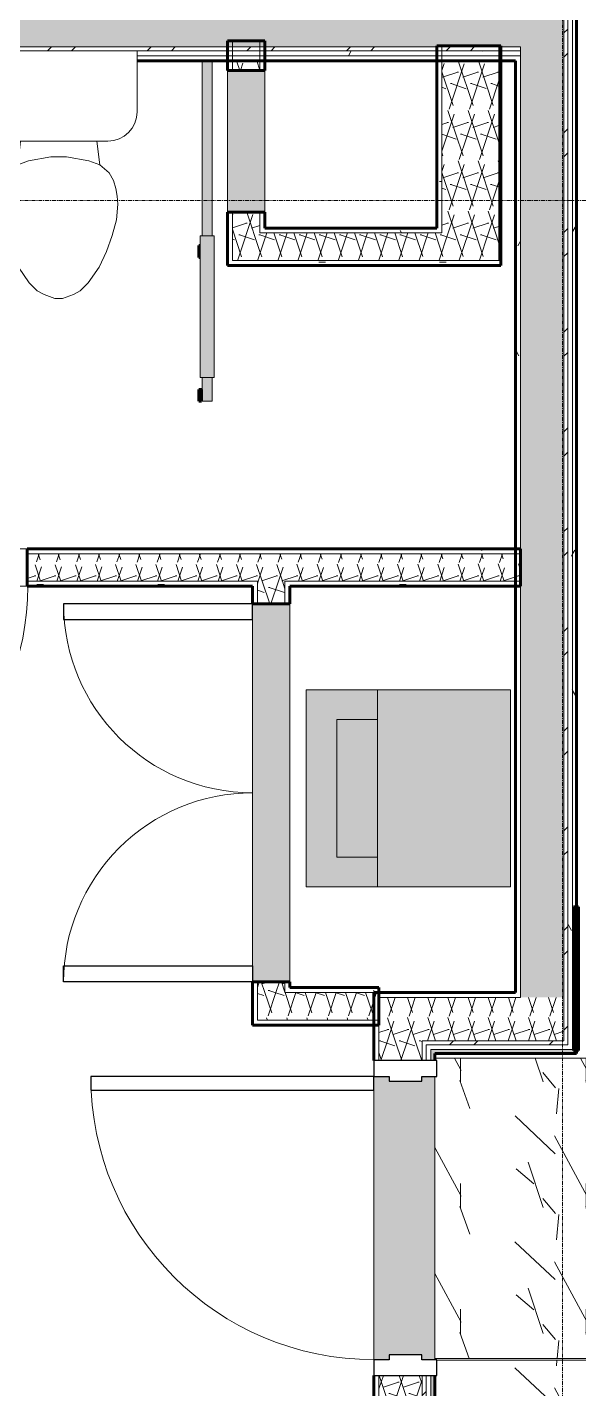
# Model space of a CAD drawing. Header units: inches. Extents: x -4169 to -1846, y 9706 to 12377.
# Drawn here: x -3549.4 to -3479.3, y 10665.2 to 10838.2 of the extents above; entities that cross this region are included whole.
import ezdxf

# ---------------------------------------------------------------- set-up
doc = ezdxf.new("R2010")
doc.units = ezdxf.units.IN
doc.header["$MEASUREMENT"] = 0
doc.linetypes.add('Grid Line 1_2_', pattern=[0.875, 0.5, -0.125, 0.125, -0.125])
for name, color, linetype, lineweight in [('0-1', 7, 'Continuous', 5), ('0-2', 50, 'Continuous', 18), ('A-CLNG', 13, 'Continuous', 18), ('A-CLNG-PATT-1', 252, 'Continuous', 18), ('A-DOOR', 31, 'Continuous', 18), ('A-DOOR-1', 250, 'Continuous', 9), ('A-DOOR-2', 90, 'Continuous', 30), ('A-DOOR-3', 135, 'Continuous', 18), ('A-DOOR-4', 50, 'Continuous', 18), ('A-DOOR-5', 10, 'Continuous', 60), ('A-DOOR-6', 31, 'Continuous', 30), ('A-DOOR-7', 31, 'Continuous', 9), ('A-DOOR-FRAM', 31, 'Continuous', 30), ('A-WALL', 113, 'Continuous', 18), ('A-WALL-1', 8, 'Continuous', 5), ('A-WALL-3', 252, 'Continuous', 18), ('A-WALL-4', 10, 'Continuous', 60), ('A-WALL-5', 50, 'Continuous', 18), ('A-WALL-PATT-1', 250, 'Continuous', 9), ('A-WALL-PATT-2', 253, 'Continuous', 9), ('A-WALL-PATT-4', 111, 'Continuous', 9), ('I-WALL', 2, 'Continuous', 18), ('I-WALL-2', 2, 'Continuous', 5), ('I-WALL-3', 2, 'Continuous', 60), ('P-SANR-FIXT-2', 250, 'Continuous', 9), ('P-SANR-FIXT-3', 55, 'Continuous', 9), ('S-GRID-1', 1, 'Grid Line 1_2_', 9)]:
    doc.layers.add(name, color=color, linetype=linetype, lineweight=lineweight)
pattern_1 = [(0, (0, 0), (20.48, 5.12), [0.845, -14.515, 0.845, -14.515, -81.92]), (0, (0, 0), (20.48, 5.12), [-30.72, 0.845, -29.875, 0.845, -14.515, -35.84]), (0, (0, 0), (20.48, 5.12), [-76.8, 0.845, -9.395, 0.845, -24.755]), (120, (7.68, 2.56), (-14.67405, 15.1762003), [0.845, -14.515, 0.845, -14.515, -81.92]), (120, (7.68, 2.56), (-14.67405, 15.1762003), [-30.72, 0.845, -29.875, 0.845, -14.515, -35.84]), (120, (7.68, 2.56), (-14.67405, 15.1762003), [-76.8, 0.845, -9.395, 0.845, -24.755]), (240, (10.24, 12.8), (-5.80595, -20.2962003), [0.845, -14.515, 0.845, -14.515, -81.92]), (240, (10.24, 12.8), (-5.80595, -20.2962003), [-30.72, 0.845, -29.875, 0.845, -14.515, -35.84]), (240, (10.24, 12.8), (-5.80595, -20.2962003), [-76.8, 0.845, -9.395, 0.845, -24.755])]
pattern_2 = [(161.57, (0.32, 0.32), (-2.560496185, -0.000537386), [0, -18.214, 2.022, 0]), (18.43, (-0.32, 0.32), (-2.560496185, 0.000537386), [0, -18.214, 2.022, 0]), (108.43, (0.32, 0.32), (1.27922091, -6.400876726), [6.07, -14.166]), (71.57, (-0.32, 0.32), (1.27922091, 6.400876726), [6.07, -14.166])]
pattern_3 = [(45, (0, 0), (-6.335677, 6.335677), []), (45, (0, 9.6), (-6.335677, 6.335677), [])]

# ---------------------------------------------------------------- blocks, each defined once
blk = doc.blocks.new('SWING - SINGLE - FLUSH - 2-10 x 6-8 - PRIVACY-2632541-ENLARGED RCP - 2ND FLOOR PLAN')
at = {"layer": 'A-DOOR-1'}
blk.add_arc((17, 2.37), 34.07, 93.3657, 180, dxfattribs=at)
at = {"layer": 'A-DOOR-2'}
for p, q in [((15, 2.37), (15, 36.38)), ((17, 36.38), (15, 36.38)), ((17, 2.37), (17, 36.38)), ((17, 2.37), (15, 2.37))]:
    blk.add_line(p, q, dxfattribs=at)
blk = doc.blocks.new('Stacked Washer and Dryer - 26_x25_ - Private-1372850-ENLARGED RCP - 2ND FLOOR PLAN')
at = {"layer": 'P-SANR-FIXT-3'}
blk.add_hatch(color=256, dxfattribs=at).paths.add_polyline_path([(10.03, 12.5), (0, 12.5), (0, -12.5), (26, -12.5), (26, 12.5), (11.25, 12.5)], flags=0)
at = {"layer": 'P-SANR-FIXT-2'}
for p, q in [((26, 12.5), (0, 12.5)), ((0, -12.5), (0, 12.5)), ((16.91, -12.5), (16.91, 12.5)), ((26, 12.5), (26, -12.5)), ((22.09, 8.75), (16.91, 8.75)), ((22.09, -8.75), (22.09, 8.75)), ((16.91, -8.75), (22.09, -8.75)), ((0, -12.5), (26, -12.5))]:
    blk.add_line(p, q, dxfattribs=at)
blk = doc.blocks.new('SWING - DOUBLE - FLUSH - 4-0 x 6-8 - DUMMY-2639957-ENLARGED RCP - 2ND FLOOR PLAN')
at = {"layer": 'A-DOOR-1'}
for centre, start, end in [((-24, 2.375), 360, 90), ((24, 2.375), 90, 180)]:
    blk.add_arc(centre, 24, start, end, dxfattribs=at)
at = {"layer": 'A-DOOR-2'}
for p, q in [((-24, 2.375), (-24, 26.375)), ((-24, 26.375), (-22, 26.375)), ((-22, 26.375), (-22, 2.375)), ((24, 26.375), (22, 26.375)), ((22, 26.375), (22, 2.375)), ((24, 2.375), (24, 26.375)), ((-22, 2.375), (-24, 2.375)), ((22, 2.375), (24, 2.375))]:
    blk.add_line(p, q, dxfattribs=at)
blk = doc.blocks.new('Toilet-Domestic-3D - Toilet-Domestic-3D-1352612-ENLARGED RCP - 2ND FLOOR PLAN')
at = {"layer": 'P-SANR-FIXT-2'}
for p, q in [((-9.98, 19.48), (9.98, 19.48)), ((-9.98, 11.75), (-9.98, 19.48)), ((9.98, 19.48), (9.98, 11.75)), ((6.25, 8.02), (-6.25, 8.02)), ((-4.86, 8.02), (-5.21, 5)), ((4.86, 8.02), (5.21, 5)), ((-3.84, 5.5), (-5.21, 5)), ((-1, 6), (-3.84, 5.5)), ((1, 6), (-1, 6)), ((3.84, 5.5), (1, 6)), ((5.21, 5), (3.84, 5.5)), ((-6.4, 4), (-6.97, 3)), ((-5.21, 5), (-6.4, 4)), ((6.4, 4), (5.21, 5)), ((6.97, 3), (6.4, 4)), ((-7.24, 2), (-7.41, 1)), ((-6.97, 3), (-7.24, 2)), ((7.24, 2), (6.97, 3)), ((7.41, 1), (7.24, 2)), ((-7.41, 1), (-7.5, 0)), ((-7.5, 0), (-7.33, -1.99)), ((7.33, -1.99), (7.5, 0)), ((7.5, 0), (7.41, 1)), ((-7.33, -1.99), (-6.79, -4)), ((6.79, -4), (7.33, -1.99)), ((-6.79, -4), (-6.06, -6)), ((6.06, -6), (6.79, -4)), ((-6.06, -6), (-5.13, -8)), ((5.13, -8), (6.06, -6)), ((-5.13, -8), (-3.74, -10)), ((3.74, -10), (5.13, -8)), ((-3.74, -10), (-2.74, -11)), ((2.74, -11), (3.74, -10)), ((-2.74, -11), (-1.87, -11.5)), ((-1.87, -11.5), (-0.5, -12)), ((-0.5, -12), (0.5, -12)), ((0.5, -12), (1.87, -11.5)), ((1.87, -11.5), (2.74, -11))]:
    blk.add_line(p, q, dxfattribs=at)
for centre, start, end in [((-6.25, 11.75), 180, 270), ((6.25, 11.75), 270, 360)]:
    blk.add_arc(centre, 3.73, start, end, dxfattribs=at)
blk = doc.blocks.new('BARN - FLUSH - WIDTH 2-V94-ENLARGED RCP - 2ND FLOOR PLAN')
at = {"layer": 'A-DOOR-3'}
for points in [[(-33, 5.67), (-31.5, 5.67), (-31.5, 6), (-33, 6)], [(-30, 4.07), (-12, 4.07), (-12, 5.82), (-30, 5.82)], [(-14.73, 5.82), (-13.23, 5.82), (-13.23, 6), (-14.73, 6)]]:
    blk.add_hatch(color=256, dxfattribs=at).paths.add_polyline_path(points, flags=0)
h = blk.add_hatch(color=256, dxfattribs=at)
h.paths.add_polyline_path([(-33, 5.55), (-33, 4.95), (-30, 4.95), (-30, 5.57), (-33, 5.57)], flags=0)
h.paths.add_polyline_path([(-12, 5.26), (-12, 4.95), (10.26, 4.95), (10.26, 5.57), (-12, 5.55), (-12, 5.33)], flags=0)
h = blk.add_hatch(color=256, dxfattribs=at)
h.paths.add_polyline_path([(-33, 4.34), (-33, 4.32), (-30, 4.34), (-30, 4.95), (-33, 4.95), (-33, 4.41)], flags=0)
h.paths.add_polyline_path([(-12, 4.86), (-12, 4.32), (10.26, 4.35), (10.26, 4.95), (-12, 4.95)], flags=0)
at = {"layer": 'A-DOOR-4'}
for p, q in [((-30, 5.57), (-33, 5.57)), ((-33, 5.57), (-33, 4.95)), ((-30, 4.07), (-30, 5.82)), ((-30, 5.82), (-12, 5.82)), ((-12, 5.82), (-12, 4.07)), ((10.26, 5.57), (-12, 5.57)), ((-33, 4.95), (-33, 4.32)), ((-33, 4.32), (-30, 4.32)), ((-12, 4.07), (-30, 4.07)), ((-12, 4.32), (10.26, 4.32))]:
    blk.add_line(p, q, dxfattribs=at)
at = {"layer": 'A-DOOR-5'}
for p, q in [((-33, 6), (-33, 5.67)), ((-31.5, 6), (-33, 6)), ((-33, 5.67), (-31.5, 5.67)), ((-31.5, 5.67), (-31.5, 6)), ((-14.73, 6), (-14.73, 5.82)), ((-13.23, 6), (-14.73, 6)), ((-13.23, 5.82), (-13.23, 6))]:
    blk.add_line(p, q, dxfattribs=at)
blk = doc.blocks.new('CTR - 1st Phase - Unit Layouts_rvt-1-ENLARGED RCP - 2ND FLOOR PLAN')
at = {"layer": 'A-WALL-1'}
for points in [[(-3523.92, 10814.68), (-3519.17, 10814.68), (-3519.17, 10832.68), (-3523.92, 10832.68), (-3523.92, 10832.27)], [(-3516.62, 10716.92), (-3516, 10716.92), (-3516, 10764.92), (-3520.75, 10764.92), (-3520.75, 10716.92), (-3520.12, 10716.92)]]:
    blk.add_hatch(color=256, dxfattribs=at).paths.add_polyline_path(points, flags=0)
at = {"layer": 'A-WALL-3'}
blk.add_hatch(color=256, dxfattribs=at).paths.add_polyline_path([(-3489.17, 10808.55), (-3489.17, 10833.94), (-3489.42, 10833.94), (-3489.42, 10808.55)], flags=0)
at = {"layer": 'A-WALL-PATT-1'}
h = blk.add_hatch(dxfattribs=at)
h.set_pattern_fill('FP_1', color=256, style=0, pattern_type=2)
h.set_pattern_definition(pattern_1)
h.paths.add_polyline_path([(-3497.3, 10812.68), (-3496.67, 10812.68), (-3496.67, 10833.94), (-3497.3, 10833.94), (-3497.3, 10832.27)], flags=0)
h = blk.add_hatch(dxfattribs=at)
h.set_pattern_fill('FP_1', color=256, style=0, pattern_type=2)
h.set_pattern_definition(pattern_1)
h.paths.add_polyline_path([(-3519.17, 10812.05), (-3496.67, 10812.05), (-3496.67, 10812.68), (-3519.17, 10812.68), (-3519.17, 10812.16)], flags=0)
h = blk.add_hatch(dxfattribs=at)
h.set_pattern_fill('FP_1', color=256, style=0, pattern_type=2)
h.set_pattern_definition(pattern_1)
h.paths.add_polyline_path([(-3523.3, 10807.93), (-3489.17, 10807.93), (-3489.17, 10808.55), (-3523.3, 10808.55)], flags=0)
h = blk.add_hatch(dxfattribs=at)
h.set_pattern_fill('FP_1', color=256, style=0, pattern_type=2)
h.set_pattern_definition(pattern_1)
h.paths.add_polyline_path([(-3497.95, 10771.3), (-3487.3, 10771.3), (-3487.3, 10771.93), (-3549.37, 10771.93), (-3549.37, 10771.3), (-3499.17, 10771.3)], flags=0)
h.paths.add_polyline_path([(-3583.37, 10771.3), (-3583.37, 10771.93), (-3648.12, 10771.93), (-3648.12, 10771.3), (-3590.62, 10771.3)], flags=0)
h = blk.add_hatch(dxfattribs=at)
h.set_pattern_fill('FP_1', color=256, style=0, pattern_type=2)
h.set_pattern_definition(pattern_1)
h.paths.add_polyline_path([(-3516, 10767.18), (-3487.3, 10767.18), (-3487.3, 10767.8), (-3516.62, 10767.8), (-3516.62, 10767.18)], flags=0)
h.paths.add_polyline_path([(-3520.12, 10767.18), (-3520.12, 10767.8), (-3549.37, 10767.8), (-3549.37, 10767.18), (-3520.75, 10767.18)], flags=0)
h.paths.add_polyline_path([(-3583.37, 10767.18), (-3583.37, 10767.8), (-3587.12, 10767.8), (-3587.12, 10767.18), (-3586.5, 10767.18)], flags=0)
h.paths.add_polyline_path([(-3591.25, 10767.18), (-3590.62, 10767.18), (-3590.62, 10767.8), (-3644, 10767.8), (-3644, 10767.18), (-3599.25, 10767.18)], flags=0)
h = blk.add_hatch(dxfattribs=at)
h.set_pattern_fill('FP_1', color=256, style=0, pattern_type=2)
h.set_pattern_definition(pattern_1)
h.paths.add_polyline_path([(-3504.67, 10715.54), (-3504.67, 10716.16), (-3516.62, 10716.16), (-3516.62, 10715.54), (-3504.67, 10715.54)], flags=0)
h = blk.add_hatch(dxfattribs=at)
h.set_pattern_fill('FP_1', color=256, style=0, pattern_type=2)
h.set_pattern_definition(pattern_1)
h.paths.add_polyline_path([(-3505.3, 10711.41), (-3504.67, 10711.41), (-3504.67, 10712.04), (-3520.75, 10712.04), (-3520.75, 10711.41), (-3514.83, 10711.41)], flags=0)
at = {"layer": 'A-WALL-PATT-2'}
h = blk.add_hatch(dxfattribs=at)
h.set_pattern_fill('FP_2', color=256, style=0, pattern_type=2)
h.set_pattern_definition(pattern_2)
h.paths.add_polyline_path([(-3523.3, 10808.55), (-3519.8, 10808.55), (-3519.8, 10814.68), (-3523.3, 10814.68), (-3523.3, 10812.05)], flags=0)
h.paths.add_polyline_path([(-3523.3, 10832.68), (-3519.8, 10832.68), (-3519.8, 10833.94), (-3523.3, 10833.94)], flags=0)
h = blk.add_hatch(dxfattribs=at)
h.set_pattern_fill('FP_2', color=256, style=0, pattern_type=2)
h.set_pattern_definition(pattern_2)
h.paths.add_polyline_path([(-3496.67, 10812.05), (-3489.42, 10812.05), (-3489.42, 10833.94), (-3496.67, 10833.94), (-3496.67, 10812.68)], flags=0)
h = blk.add_hatch(dxfattribs=at)
h.set_pattern_fill('FP_2', color=256, style=0, pattern_type=2)
h.set_pattern_definition(pattern_2)
h.paths.add_polyline_path([(-3496.67, 10808.55), (-3489.42, 10808.55), (-3489.42, 10812.05), (-3519.8, 10812.05), (-3519.8, 10808.55), (-3497.95, 10808.55)], flags=0)
h = blk.add_hatch(dxfattribs=at)
h.set_pattern_fill('FP_2', color=256, style=0, pattern_type=2)
h.set_pattern_definition(pattern_2)
h.paths.add_polyline_path([(-3549.37, 10767.8), (-3486.67, 10767.8), (-3486.67, 10771.3), (-3549.37, 10771.3)], flags=0)
h.paths.add_polyline_path([(-3590.62, 10767.8), (-3583.37, 10767.8), (-3583.37, 10771.3), (-3644.62, 10771.29), (-3644.62, 10767.8), (-3599.25, 10767.8)], flags=0)
h = blk.add_hatch(dxfattribs=at)
h.set_pattern_fill('FP_2', color=256, style=0, pattern_type=2)
h.set_pattern_definition(pattern_2)
h.paths.add_polyline_path([(-3516.62, 10715.54), (-3516.62, 10716.92), (-3520.12, 10716.92), (-3520.12, 10715.54)], flags=0)
h.paths.add_polyline_path([(-3516.62, 10764.92), (-3516.62, 10767.8), (-3520.12, 10767.8), (-3520.12, 10764.92)], flags=0)
h = blk.add_hatch(dxfattribs=at)
h.set_pattern_fill('FP_2', color=256, style=0, pattern_type=2)
h.set_pattern_definition(pattern_2)
h.paths.add_polyline_path([(-3504.67, 10712.04), (-3504.67, 10715.54), (-3520.12, 10715.54), (-3520.12, 10712.04), (-3504.67, 10712.04)], flags=0)
at = {"layer": 'A-WALL-4'}
for p, q in [((-3523.92, 10832.68), (-3523.92, 10836.44)), ((-3523.92, 10836.44), (-3519.17, 10836.44)), ((-3519.17, 10836.44), (-3519.17, 10832.68)), ((-3497.3, 10812.68), (-3497.3, 10835.81)), ((-3497.3, 10835.81), (-3489.17, 10835.81)), ((-3489.17, 10835.81), (-3489.17, 10812.68)), ((-3519.17, 10832.68), (-3523.92, 10832.68)), ((-3523.92, 10807.93), (-3523.92, 10814.68)), ((-3523.92, 10814.68), (-3519.17, 10814.68)), ((-3519.17, 10814.68), (-3519.17, 10812.68)), ((-3519.17, 10812.68), (-3497.3, 10812.68)), ((-3489.17, 10812.68), (-3489.17, 10808.55)), ((-3523.3, 10807.93), (-3523.92, 10807.93)), ((-3519.17, 10807.93), (-3523.3, 10807.93)), ((-3489.17, 10807.93), (-3519.17, 10807.93)), ((-3489.17, 10808.55), (-3489.17, 10807.93)), ((-3549.37, 10771.93), (-3486.67, 10771.93)), ((-3549.37, 10767.18), (-3549.37, 10771.93)), ((-3486.67, 10771.93), (-3486.67, 10767.18)), ((-3520.75, 10767.18), (-3549.37, 10767.18)), ((-3520.75, 10764.92), (-3520.75, 10767.18)), ((-3486.67, 10767.18), (-3516, 10767.18)), ((-3516, 10767.18), (-3516, 10764.92)), ((-3516, 10764.92), (-3520.75, 10764.92)), ((-3520.75, 10716.16), (-3520.75, 10716.92)), ((-3520.75, 10716.92), (-3516, 10716.92)), ((-3520.75, 10712.04), (-3520.75, 10716.16)), ((-3516, 10716.92), (-3516, 10716.16)), ((-3516, 10716.16), (-3504.67, 10716.16)), ((-3504.67, 10716.16), (-3504.67, 10711.41)), ((-3520.75, 10711.41), (-3520.75, 10712.04)), ((-3504.67, 10711.41), (-3520.75, 10711.41))]:
    blk.add_line(p, q, dxfattribs=at)
at = {"layer": 'A-WALL-5'}
for p, q in [((-3523.3, 10836.44), (-3523.3, 10832.68)), ((-3519.8, 10836.44), (-3519.8, 10832.68)), ((-3496.67, 10812.68), (-3496.67, 10835.81)), ((-3489.42, 10812.68), (-3489.42, 10835.81)), ((-3523.92, 10832.68), (-3523.92, 10814.68)), ((-3519.17, 10814.68), (-3519.17, 10832.68)), ((-3523.3, 10814.68), (-3523.3, 10808.55)), ((-3519.8, 10814.68), (-3519.8, 10812.05)), ((-3496.67, 10812.05), (-3496.67, 10812.68)), ((-3489.42, 10812.05), (-3489.42, 10812.68)), ((-3519.8, 10812.05), (-3519.17, 10812.05)), ((-3496.67, 10812.05), (-3519.17, 10812.05)), ((-3489.42, 10808.55), (-3489.42, 10812.05)), ((-3523.3, 10808.55), (-3519.8, 10808.55)), ((-3519.8, 10808.55), (-3519.17, 10808.55)), ((-3489.42, 10808.55), (-3519.17, 10808.55)), ((-3489.17, 10808.55), (-3489.42, 10808.55)), ((-3489.42, 10808.55), (-3489.17, 10808.55)), ((-3549.37, 10771.93), (-3583.37, 10771.93)), ((-3486.67, 10771.3), (-3549.37, 10771.3)), ((-3583.37, 10767.18), (-3549.37, 10767.18)), ((-3520.12, 10767.8), (-3549.37, 10767.8)), ((-3520.12, 10767.8), (-3520.12, 10767.18)), ((-3520.12, 10767.18), (-3520.12, 10764.92)), ((-3486.67, 10767.8), (-3516.62, 10767.8)), ((-3516.62, 10767.8), (-3516.62, 10767.18)), ((-3516.62, 10767.18), (-3516.62, 10764.92)), ((-3516, 10716.92), (-3516, 10764.92)), ((-3520.75, 10762.92), (-3520.75, 10718.92)), ((-3520.12, 10716.92), (-3520.12, 10716.16)), ((-3520.12, 10716.16), (-3520.12, 10715.54)), ((-3520.12, 10715.54), (-3520.12, 10712.04)), ((-3516.62, 10716.92), (-3516.62, 10716.16)), ((-3516.62, 10716.16), (-3516.62, 10715.54)), ((-3504.67, 10715.54), (-3516.62, 10715.54)), ((-3504.67, 10712.04), (-3520.12, 10712.04))]:
    blk.add_line(p, q, dxfattribs=at)
at = {"layer": '0-2'}
blk.add_blockref('Toilet-Domestic-3D - Toilet-Domestic-3D-1352612-ENLARGED RCP - 2ND FLOOR PLAN', (-3545.37, 10815.71), dxfattribs=at)
for name, p, rotation in [('BARN - FLUSH - WIDTH 2-V94-ENLARGED RCP - 2ND FLOOR PLAN', (-3521.55, 10823.68), 89.99999999999689), ('SWING - SINGLE - FLUSH - 2-10 x 6-8 - PRIVACY-2632541-ENLARGED RCP - 2ND FLOOR PLAN', (-3566.37, 10769.55), 180), ('SWING - DOUBLE - FLUSH - 4-0 x 6-8 - DUMMY-2639957-ENLARGED RCP - 2ND FLOOR PLAN', (-3518.37, 10740.92), 89.99999999997203), ('Stacked Washer and Dryer - 26_x25_ - Private-1372850-ENLARGED RCP - 2ND FLOOR PLAN', (-3487.92, 10741.49), 180)]:
    blk.add_blockref(name, p, dxfattribs=dict(at, rotation=rotation))
blk = doc.blocks.new('CTR - 1st Phase - Shell_rvt-1-ENLARGED RCP - 2ND FLOOR PLAN')
at = {"layer": 'S-GRID-1'}
for p, q in [((-3481.32, 9836.18), (-3481.32, 12344.54)), ((-1846.46, 10816.19), (-4136.46, 10816.19))]:
    blk.add_line(p, q, dxfattribs=at)
blk = doc.blocks.new('HOLLOW METAL - UNIT DOOR-2160818-ENLARGED RCP - 2ND FLOOR PLAN')
at = {"layer": 'A-DOOR-6'}
for p, q in [((18, 40.125), (16.25, 40.125)), ((16.25, 40.125), (16.25, 4.125)), ((18, 4.125), (18, 40.125)), ((16.25, 4.125), (18, 4.125))]:
    blk.add_line(p, q, dxfattribs=at)
at = {"layer": 'A-DOOR-7'}
blk.add_arc((18, 4.125), 36, 90, 180, dxfattribs=at)
at = {"layer": 'A-DOOR-FRAM'}
for p, q in [((-18, 4.125), (-20, 4.125)), ((-20, 4.125), (-20, -3.875)), ((-18, 2.1875), (-18, 4.125)), ((18, 4.125), (18, 2.1875)), ((20, 4.125), (18, 4.125)), ((20, -3.875), (20, 4.125)), ((-17.375, 2.1875), (-18, 2.1875)), ((-17.375, -1.9375), (-17.375, 2.1875)), ((18, 2.1875), (17.375, 2.1875)), ((17.375, 2.1875), (17.375, -1.9375)), ((-18, -3.875), (-18, -1.9375)), ((-18, -1.9375), (-17.375, -1.9375)), ((17.375, -1.9375), (18, -1.9375)), ((18, -1.9375), (18, -3.875)), ((-20, -3.875), (-18, -3.875)), ((18, -3.875), (20, -3.875))]:
    blk.add_line(p, q, dxfattribs=at)

msp = doc.modelspace()

# ---------------------------------------------------------------- hatches: boundary and pattern name
at = {"layer": 'A-CLNG-PATT-1'}
h = msp.add_hatch(dxfattribs=at)
h.set_pattern_fill('FP_55', color=256, style=0, pattern_type=2)
h.set_pattern_definition([(108.435, (4.16, 0), (-16.000521, 32.0003383), [6.072, -44.525]), (139.399, (2.24, 5.76), (-96.00016541, 79.9998798), [2.95, -144.562]), (136.848, (16, 7.68), (-240.00202852, 223.9982064), [7.018, -343.889]), (109.983, (10.88, 12.48), (-47.99971113, 127.99986808), [3.746, -183.53]), (90, (9.6, 0), (-16, 16), [3.2, -12.8]), (118.443, (9.6, 3.2), (112.0002199, -207.99937941), [8.734, -427.981]), (84.289, (5.44, 10.88), (-16.00092206, -143.99947947), [3.216, -157.582]), (129.806, (5.76, 14.08), (64.00060153, -80.0001644), [2.499, -122.465])])
h.paths.add_polyline_path([(-3435.32, 10649.86), (-3435.32, 10668.81), (-3497.3, 10668.81), (-3497.3, 10666.89), (-3497.55, 10666.89), (-3497.55, 10650.56), (-3479.55, 10650.56), (-3479.55, 10649.86), (-3447.3, 10649.86)], flags=0)
h.paths.add_polyline_path([(-3473.09, 10669.06), (-3435.32, 10669.06), (-3435.32, 10707.21), (-3497.55, 10707.21), (-3497.55, 10706.89), (-3497.3, 10706.89), (-3497.3, 10704.89), (-3497.55, 10704.89), (-3497.55, 10669.06), (-3479.92, 10669.06)], flags=0)
h.paths.add_polyline_path([(-3464.18, 10707.46), (-3435.32, 10707.46), (-3435.32, 10726.41), (-3478.3, 10726.41), (-3478.3, 10707.46)], flags=0)
at = {"layer": 'A-WALL-PATT-4'}
h = msp.add_hatch(dxfattribs=at)
h.set_pattern_fill('FP_1', color=256, style=0, pattern_type=2)
h.set_pattern_definition(pattern_1)
h.paths.add_polyline_path([(-3479.92, 10708.29), (-3479.92, 10715.54), (-3479.55, 10715.54), (-3479.55, 10968.09), (-3480.05, 10968.09), (-3480.05, 10708.29)], flags=0)
h = msp.add_hatch(dxfattribs=at)
h.set_pattern_fill('FP_38', color=256, style=0, pattern_type=2)
h.set_pattern_definition(pattern_3)
h.paths.add_polyline_path([(-3481.17, 10709.41), (-3480.67, 10709.41), (-3480.67, 10966.96), (-3481.17, 10966.96), (-3481.17, 10711.62)], flags=0)
h = msp.add_hatch(dxfattribs=at)
h.set_pattern_fill('FP_1', color=256, style=0, pattern_type=2)
h.set_pattern_definition(pattern_1)
h.paths.add_polyline_path([(-3480.63, 10708.91), (-3480.05, 10708.91), (-3480.05, 10967.46), (-3480.67, 10967.46), (-3480.67, 10708.91)], flags=0)
h = msp.add_hatch(dxfattribs=at)
h.set_pattern_fill('FP_2', color=256, style=0, pattern_type=2)
h.set_pattern_definition(pattern_2)
h.paths.add_polyline_path([(-3486.67, 10714.91), (-3481.17, 10714.91), (-3481.18, 10961.46), (-3486.67, 10961.46), (-3486.67, 10715.54)], flags=0)
h = msp.add_hatch(dxfattribs=at)
h.set_pattern_fill('FP_1', color=256, style=0, pattern_type=2)
h.set_pattern_definition(pattern_1)
h.paths.add_polyline_path([(-3486.67, 10715.54), (-3486.67, 10767.8), (-3487.3, 10767.8), (-3487.3, 10715.54)], flags=0)
h.paths.add_polyline_path([(-3486.97, 10771.3), (-3486.67, 10771.3), (-3486.67, 10834.56), (-3487.3, 10834.56), (-3487.3, 10771.3)], flags=0)
h.paths.add_polyline_path([(-3486.67, 10841.81), (-3486.67, 10905.08), (-3487.3, 10905.08), (-3487.3, 10841.81)], flags=0)
h.paths.add_polyline_path([(-3486.95, 10908.58), (-3486.67, 10908.58), (-3486.67, 10960.84), (-3487.3, 10960.84), (-3487.3, 10908.58)], flags=0)
h = msp.add_hatch(dxfattribs=at)
h.set_pattern_fill('FP_2', color=256, style=0, pattern_type=2)
h.set_pattern_definition(pattern_2)
h.paths.add_polyline_path([(-3486.67, 10835.69), (-3486.7, 10841.19), (-3852.47, 10841.19), (-3852.47, 10835.69), (-3486.93, 10835.69)], flags=0)
h = msp.add_hatch(dxfattribs=at)
h.set_pattern_fill('FP_38', color=256, style=0, pattern_type=2)
h.set_pattern_definition(pattern_3)
h.paths.add_polyline_path([(-3486.95, 10835.19), (-3486.67, 10835.19), (-3486.67, 10835.69), (-3852.47, 10835.69), (-3852.47, 10835.19), (-3487.3, 10835.19)], flags=0)
h = msp.add_hatch(dxfattribs=at)
h.set_pattern_fill('FP_1', color=256, style=0, pattern_type=2)
h.set_pattern_definition(pattern_1)
h.paths.add_polyline_path([(-3486.72, 10834.56), (-3486.67, 10834.56), (-3486.7, 10835.19), (-3535.4, 10835.19), (-3535.4, 10834.56), (-3486.98, 10834.56)], flags=0)
h.paths.add_polyline_path([(-3801.84, 10834.56), (-3555.35, 10834.56), (-3555.35, 10835.19), (-3852.47, 10835.19), (-3852.47, 10834.56), (-3808.43, 10834.56)], flags=0)
h = msp.add_hatch(dxfattribs=at)
h.set_pattern_fill('FP_1', color=256, style=0, pattern_type=2)
h.set_pattern_definition(pattern_1)
h.paths.add_polyline_path([(-3489.88, 10833.94), (-3487.3, 10833.94), (-3487.3, 10834.56), (-3535.4, 10834.56), (-3535.4, 10833.94), (-3497.95, 10833.94)], flags=0)
h.paths.add_polyline_path([(-3808.43, 10833.94), (-3611.55, 10833.94), (-3611.55, 10834.19), (-3571.55, 10834.19), (-3571.55, 10833.94), (-3555.35, 10833.94), (-3555.35, 10834.56), (-3852.47, 10834.56), (-3852.47, 10833.94)], flags=0)
h = msp.add_hatch(dxfattribs=at)
h.set_pattern_fill('FP_1', color=256, style=0, pattern_type=2)
h.set_pattern_definition(pattern_1)
h.paths.add_polyline_path([(-3494.42, 10714.91), (-3486.67, 10714.91), (-3486.67, 10715.54), (-3504.67, 10715.54), (-3504.67, 10714.91), (-3497.95, 10714.91)], flags=0)
h = msp.add_hatch(dxfattribs=at)
h.set_pattern_fill('FP_2', color=256, style=0, pattern_type=2)
h.set_pattern_definition(pattern_2)
h.paths.add_polyline_path([(-3499.17, 10709.41), (-3481.17, 10709.41), (-3481.17, 10714.91), (-3504.67, 10714.91), (-3504.67, 10709.41)], flags=0)
h = msp.add_hatch(dxfattribs=at)
h.set_pattern_fill('FP_2', color=256, style=0, pattern_type=2)
h.set_pattern_definition(pattern_2)
h.paths.add_polyline_path([(-3499.17, 10648.94), (-3499.17, 10666.89), (-3504.67, 10666.89), (-3504.67, 10648.94)], flags=0)
h.paths.add_polyline_path([(-3499.17, 10706.89), (-3499.17, 10709.41), (-3504.67, 10709.41), (-3504.67, 10706.89), (-3499.24, 10706.89)], flags=0)
h = msp.add_hatch(dxfattribs=at)
h.set_pattern_fill('FP_38', color=256, style=0, pattern_type=2)
h.set_pattern_definition(pattern_3)
h.paths.add_polyline_path([(-3481.07, 10708.91), (-3480.67, 10708.91), (-3480.67, 10709.41), (-3499.17, 10709.41), (-3499.17, 10708.91), (-3481.17, 10708.91)], flags=0)
h = msp.add_hatch(dxfattribs=at)
h.set_pattern_fill('FP_38', color=256, style=0, pattern_type=2)
h.set_pattern_definition(pattern_3)
h.paths.add_polyline_path([(-3498.67, 10649.44), (-3498.67, 10666.89), (-3499.17, 10666.89), (-3499.17, 10649.44), (-3498.93, 10649.44)], flags=0)
h.paths.add_polyline_path([(-3498.67, 10706.89), (-3498.67, 10708.91), (-3499.17, 10708.91), (-3499.17, 10706.89), (-3498.93, 10706.89)], flags=0)
at = {"layer": 'I-WALL'}
msp.add_hatch(color=256, dxfattribs=at).paths.add_polyline_path([(-3479.92, 10708.16), (-3479.3, 10708.16), (-3479.3, 10726.41), (-3479.55, 10726.41), (-3479.55, 10715.54), (-3479.92, 10715.54), (-3479.92, 10711.62)], flags=0)
h = msp.add_hatch(color=256, dxfattribs=at)
h.paths.add_polyline_path([(-3497.95, 10650.56), (-3497.55, 10650.56), (-3497.55, 10666.89), (-3498.05, 10666.89), (-3498.05, 10650.56)], flags=0)
h.paths.add_polyline_path([(-3497.55, 10706.89), (-3497.55, 10707.79), (-3498.05, 10707.79), (-3498.05, 10706.89), (-3497.95, 10706.89)], flags=0)
at = {"layer": 'I-WALL-2'}
for points in [[(-3481.17, 10707.79), (-3479.55, 10707.79), (-3479.55, 10708.16), (-3479.92, 10708.16), (-3479.92, 10708.29), (-3498.05, 10708.29), (-3498.05, 10707.79), (-3497.55, 10707.79)], [(-3498.93, 10668.89), (-3497.55, 10668.89), (-3497.55, 10704.89), (-3499.24, 10704.89), (-3499.24, 10704.26), (-3503.36, 10704.26), (-3503.36, 10704.89), (-3505.3, 10704.89), (-3505.3, 10668.89), (-3503.36, 10668.89), (-3503.36, 10669.51), (-3499.24, 10669.51), (-3499.24, 10668.89), (-3499.17, 10668.89)]]:
    msp.add_hatch(color=256, dxfattribs=at).paths.add_polyline_path(points, flags=0)

# ---------------------------------------------------------------- linework, layer by layer
at = {"layer": 'A-CLNG'}
for p, q in [((-3497.55, 10707.21), (-3435.32, 10707.21)), ((-3435.32, 10669.06), (-3497.55, 10669.06)), ((-3497.3, 10668.81), (-3435.32, 10668.81))]:
    msp.add_line(p, q, dxfattribs=at)
at = {"layer": 'A-WALL'}
for p, q in [((-3480.05, 10968.09), (-3480.05, 10708.29)), ((-3481.17, 10966.96), (-3481.17, 10709.41)), ((-3480.67, 10967.46), (-3480.67, 10708.91)), ((-3852.47, 10835.69), (-3486.67, 10835.69)), ((-3535.4, 10835.19), (-3486.67, 10835.19)), ((-3486.67, 10835.69), (-3486.67, 10714.91)), ((-3535.4, 10834.56), (-3486.67, 10834.56)), ((-3486.67, 10714.91), (-3504.67, 10714.91)), ((-3504.67, 10714.91), (-3504.67, 10706.89)), ((-3481.17, 10709.41), (-3499.17, 10709.41)), ((-3499.17, 10709.41), (-3499.17, 10706.89)), ((-3480.67, 10708.91), (-3498.67, 10708.91)), ((-3498.67, 10708.91), (-3498.67, 10706.89)), ((-3479.55, 10708.29), (-3498.05, 10708.29)), ((-3498.05, 10706.89), (-3498.05, 10708.29)), ((-3504.67, 10643.44), (-3504.67, 10666.89)), ((-3499.17, 10648.94), (-3499.17, 10666.89)), ((-3498.67, 10649.44), (-3498.67, 10666.89)), ((-3498.05, 10650.06), (-3498.05, 10666.89))]:
    msp.add_line(p, q, dxfattribs=at)
at = {"layer": 'I-WALL'}
for p, q in [((-3497.55, 10668.89), (-3497.55, 10704.89)), ((-3505.3, 10703.14), (-3505.3, 10668.89))]:
    msp.add_line(p, q, dxfattribs=at)
at = {"layer": 'I-WALL-3'}
for p, q in [((-3479.55, 10968.59), (-3479.55, 10707.79)), ((-3487.3, 10833.94), (-3535.4, 10833.94)), ((-3487.3, 10715.54), (-3487.3, 10833.94)), ((-3479.92, 10708.16), (-3479.92, 10726.41)), ((-3479.92, 10726.41), (-3479.3, 10726.41)), ((-3479.3, 10726.41), (-3479.3, 10708.16)), ((-3505.3, 10715.54), (-3487.3, 10715.54)), ((-3505.3, 10706.89), (-3505.3, 10715.54)), ((-3479.55, 10707.79), (-3497.55, 10707.79)), ((-3497.55, 10707.79), (-3497.55, 10706.89)), ((-3479.3, 10708.16), (-3479.92, 10708.16)), ((-3505.3, 10642.81), (-3505.3, 10666.89)), ((-3497.55, 10666.89), (-3497.55, 10650.56))]:
    msp.add_line(p, q, dxfattribs=at)

# ---------------------------------------------------------------- block references
at = {"layer": '0-1'}
for name in ['CTR - 1st Phase - Shell_rvt-1-ENLARGED RCP - 2ND FLOOR PLAN', 'CTR - 1st Phase - Unit Layouts_rvt-1-ENLARGED RCP - 2ND FLOOR PLAN']:
    msp.add_blockref(name, (0, 0), dxfattribs=at)
at = {"layer": 'A-DOOR', "rotation": 89.99999999999432}
msp.add_blockref('HOLLOW METAL - UNIT DOOR-2160818-ENLARGED RCP - 2ND FLOOR PLAN', (-3501.17, 10686.89), dxfattribs=at)

doc.saveas('drawing.dxf')
